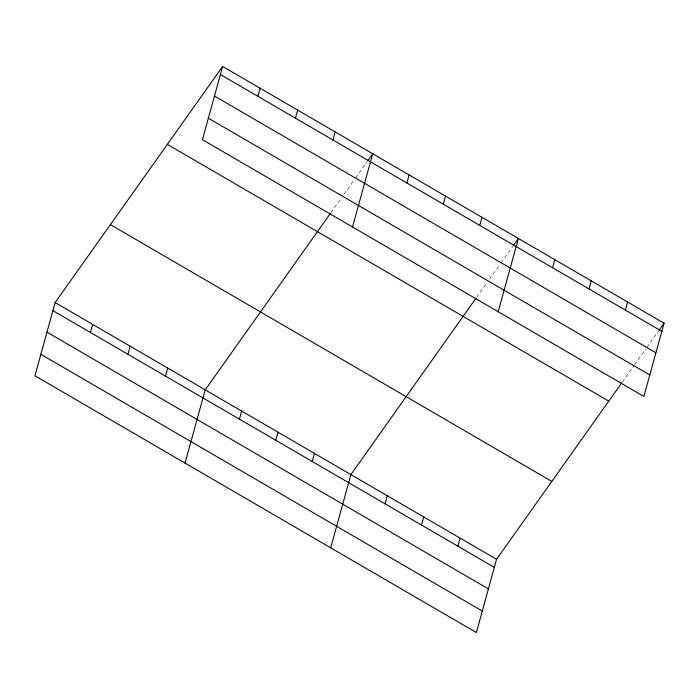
<?xml version="1.0" encoding="UTF-8"?>
<svg xmlns="http://www.w3.org/2000/svg" width="699" height="699" viewBox="0 0 699 699"><rect width="100%" height="100%" fill="white"/><g stroke="black" fill="none" stroke-linecap="round" stroke-linejoin="round"><path stroke-width="0.52" stroke-dasharray="3.5 2.62" d="M330.942 212.618L341.383 197.896M343.847 194.436L354.279 179.722M355.511 177.983L367.185 161.539M476.613 297.346L487.054 282.632M489.51 279.172L499.951 264.449M501.183 262.719L512.848 246.275M622.285 382.082L633.958 365.629M634.57 364.764L645.623 349.185M646.855 347.455L658.519 331.003"/><path stroke-width="1.05" d="M222.623 66.449L202.448 139.686L643.875 396.447L664.05 323.209L222.623 66.449L55.125 302.553L34.95 375.791L476.377 632.551L496.552 559.314L621.673 382.947M90.416 332.453L92.644 324.371M127.943 354.279L130.163 346.197M165.462 376.106L167.69 368.024M257.922 96.357L260.142 88.275M185.034 463.088L205.209 389.85L330.33 213.483M295.441 118.183L297.669 110.101M239.399 419.112L241.627 411.029M332.96 140.001L335.188 131.919M275.817 440.3L278.045 432.218M352.532 226.983L372.707 153.745L367.796 160.674M312.235 461.48L314.463 453.398M406.897 183.016L409.125 174.933M330.706 547.824L350.881 474.577L476.002 298.211M443.315 204.195L445.543 196.113M385.07 503.848L387.298 495.766M479.732 225.375L481.961 217.293M421.488 525.028L423.716 516.945M498.204 311.719L518.378 238.481L513.468 245.401M457.906 546.216L460.134 538.134M552.568 267.743L554.796 259.661M588.986 288.932L591.214 280.849M625.404 310.111L627.632 302.029M659.14 330.138L664.05 323.209M220.395 74.531L661.822 331.291M214.479 96.034L655.898 352.794M208.372 118.183L649.799 374.952M167.349 144.361L608.777 401.121M110.398 224.632L551.826 481.401M55.125 302.553L496.552 559.314M52.897 310.636L494.324 567.396M46.973 332.13L488.4 588.899M40.874 354.288L482.301 611.048"/></g></svg>
